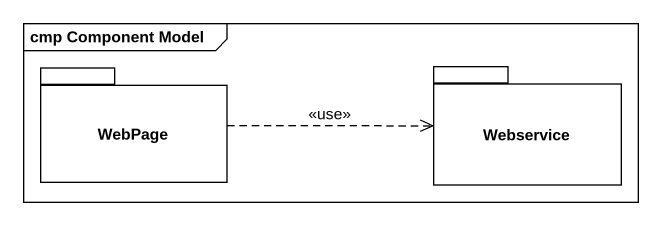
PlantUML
@startuml
mainframe cmp Component Model
package WebPage {
}
package Webservice {
}
WebPage .right.> Webservice : <<use>>
@enduml
